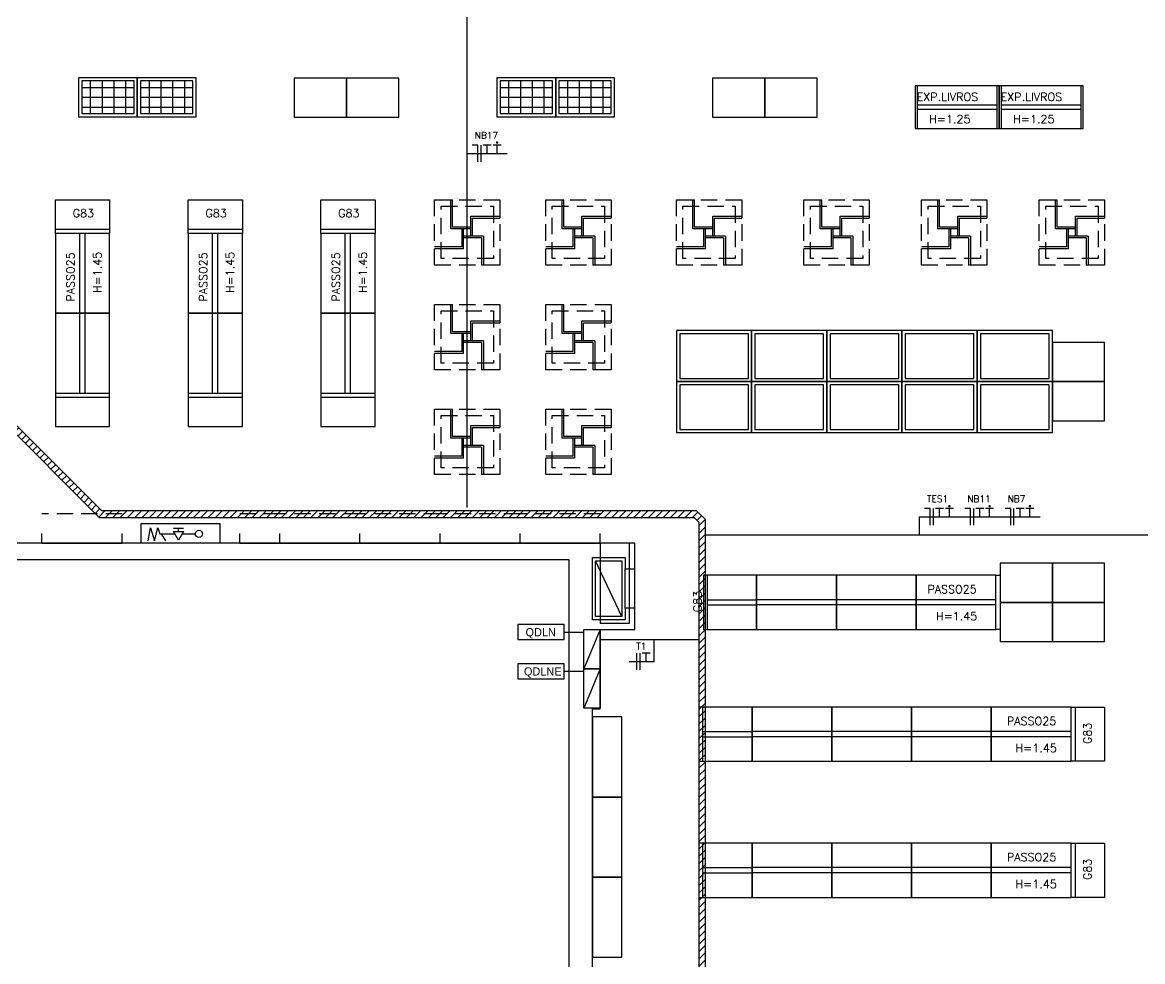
# Model space of a CAD drawing. Header units: metres. Extents: x -367 to 368, y -238 to 223.
# Drawn here: x 235.65 to 252.79, y 193.85 to 208.21 of the extents above; entities that cross this region are included whole.
import ezdxf
from ezdxf.enums import TextEntityAlignment as Align

# ---------------------------------------------------------------- set-up
doc = ezdxf.new("R2010")
doc.units = ezdxf.units.M
doc.linetypes.add('DIVIDE', pattern=[31.75, 12.7, -6.35, 0, -6.35, 0, -6.35])
doc.linetypes.add('LA_BAU_BASES GERAIS_R00$0$LA_BAU_MERC_R01$0$HIDDEN', pattern=[0.375, 0.25, -0.125])
for name, color, linetype in [('ELE-ELÉTRICA', 160, 'Continuous'), ('ELE-INDICAÇÕES', 10, 'Continuous'), ('ELE-INSTALAÇÕES', 160, 'Continuous'), ('ELETRICA', 160, 'Continuous'), ('LA_BAU_BASES GERAIS_R00$0$base', 253, 'Continuous'), ('LA_BAU_BASES GERAIS_R00$0$QUADROS', 7, 'Continuous')]:
    doc.layers.add(name, color=color, linetype=linetype)
doc.styles.add('LA_BAU_BASES GERAIS_R00$0$LA_BAU_MERC_R01$0$R40-125-RS', font='romans.shx', dxfattribs={"height": 0.1248})
doc.styles.add('LA_BAU_BASES GERAIS_R00$0$LA_BAU_MERC_R01$0$RS80', font='ROMANS', dxfattribs={"height": 0.18})
doc.styles.add('LA_BAU_BASES GERAIS_R00$0$R60-125-RS', font='romans.shx', dxfattribs={"height": 0.19})
doc.styles.add('LA_BAU_BASES GERAIS_R00$0$R80-100-RS', font='romans.shx', dxfattribs={"height": 0.203})
doc.styles.add('LA_BAU_BASES GERAIS_R00$0$Standard', font='txt')
doc.styles.get("Standard").update_dxf_attribs({"font": 'romans.shx'})

# ---------------------------------------------------------------- blocks, each defined once
blk = doc.blocks.new('LA_BAU_BASES GERAIS_R00$0$LA_BAU_ALVENARIA TÉRREO_R01')
at = {"layer": 'LA_BAU_BASES GERAIS_R00$0$base', "linetype": 'Continuous'}
for p, q in [((237.575, 200.285), (237.612, 200.487)), ((237.612, 200.487), (237.671, 200.285)), ((237.671, 200.285), (237.721, 200.487)), ((237.721, 200.487), (237.751, 200.392)), ((237.751, 200.392), (237.984, 200.392)), ((237.776, 200.391), (237.838, 200.285)), ((237.964, 200.482), (238.115, 200.482)), ((238.039, 200.427), (238.039, 200.482)), ((238.094, 200.392), (238.297, 200.392)), ((244.822, 199.13), (244.42, 199.98)), ((244.872, 199.259), (244.872, 199.86)), ((245.022, 199.259), (245.022, 199.86))]:
    blk.add_line(p, q, dxfattribs=at)
for points in [[(244.37, 177.984), (244.37, 197.72), (244.49, 197.72), (244.49, 198.93), (245.022, 198.93), (245.022, 199.259), (244.872, 199.259), (244.872, 199.08), (244.37, 199.08), (244.37, 200.03), (244.872, 200.03), (244.872, 199.86), (245.022, 199.86), (245.022, 200.25), (235.3, 200.25), (235.3, 200.601), (235.15, 200.601), (235.15, 200.25), (200.064, 200.25)], [(200.03, 200.25), (200, 200.25), (200, 200), (244.01, 200), (244.01, 177.95), (244.37, 177.95), (244.37, 177.95)]]:
    blk.add_lwpolyline(points, dxfattribs=at)
for points in [[(237.47, 200.25), (237.47, 200.55), (238.67, 200.55), (238.67, 200.25)], [(237.964, 200.427), (238.115, 200.427), (238.039, 200.296)], [(244.42, 199.13), (244.42, 199.98), (244.822, 199.98), (244.822, 199.13)]]:
    blk.add_lwpolyline(points, close=True, dxfattribs=at)
blk.add_circle((238.352, 200.392), 0.0549, dxfattribs=at)
blk = doc.blocks.new('LA_BAU_BASES GERAIS_R00$0$LA_BAU_MERC_R01')
at = {"layer": 'LA_BAU_BASES GERAIS_R00$0$base'}
for p, q in [((236.509, 207.367), (236.509, 206.767)), ((237.409, 207.367), (236.509, 207.367)), ((237.409, 206.767), (237.409, 207.367)), ((237.409, 207.367), (237.409, 206.767)), ((238.309, 207.367), (237.409, 207.367)), ((238.309, 206.767), (238.309, 207.367)), ((239.809, 207.361), (239.809, 206.761)), ((240.609, 207.361), (239.809, 207.361)), ((240.609, 207.361), (240.609, 206.761)), ((241.409, 207.361), (240.609, 207.361)), ((240.609, 206.761), (240.609, 207.361)), ((241.409, 206.761), (241.409, 207.361)), ((242.909, 207.367), (242.909, 206.767)), ((243.809, 207.367), (242.909, 207.367)), ((243.809, 206.767), (243.809, 207.367)), ((243.809, 207.367), (243.809, 206.767)), ((244.709, 207.367), (243.809, 207.367)), ((244.709, 206.767), (244.709, 207.367)), ((246.209, 207.361), (246.209, 206.761)), ((247.009, 207.361), (246.209, 207.361)), ((247.009, 207.361), (247.009, 206.761)), ((247.809, 207.361), (247.009, 207.361)), ((247.009, 206.761), (247.009, 207.361)), ((247.809, 206.761), (247.809, 207.361)), ((236.559, 207.317), (236.559, 206.817)), ((237.359, 207.317), (236.559, 207.317)), ((236.559, 207.217), (237.359, 207.217)), ((236.689, 207.317), (236.689, 206.817)), ((236.869, 207.317), (236.869, 206.817)), ((237.049, 207.317), (237.049, 206.817)), ((237.229, 207.317), (237.229, 206.817)), ((237.359, 206.817), (237.359, 207.317)), ((237.459, 207.317), (237.459, 206.817)), ((238.259, 207.317), (237.459, 207.317)), ((237.459, 207.217), (238.259, 207.217)), ((237.589, 207.317), (237.589, 206.817)), ((237.769, 207.317), (237.769, 206.817)), ((237.949, 207.317), (237.949, 206.817)), ((238.129, 207.317), (238.129, 206.817)), ((238.259, 206.817), (238.259, 207.317)), ((242.959, 207.317), (242.959, 206.817)), ((243.759, 207.317), (242.959, 207.317)), ((242.959, 207.217), (243.759, 207.217)), ((243.089, 207.317), (243.089, 206.817)), ((243.269, 207.317), (243.269, 206.817)), ((243.449, 207.317), (243.449, 206.817)), ((243.629, 207.317), (243.629, 206.817)), ((243.759, 206.817), (243.759, 207.317)), ((243.859, 207.317), (243.859, 206.817)), ((244.659, 207.317), (243.859, 207.317)), ((243.859, 207.217), (244.659, 207.217)), ((243.989, 207.317), (243.989, 206.817)), ((244.169, 207.317), (244.169, 206.817)), ((244.349, 207.317), (244.349, 206.817)), ((244.529, 207.317), (244.529, 206.817)), ((244.659, 206.817), (244.659, 207.317)), ((249.339, 207.24), (249.339, 206.59)), ((250.564, 207.24), (249.339, 207.24)), ((250.564, 206.59), (250.564, 207.24)), ((250.624, 207.24), (250.624, 206.59)), ((251.849, 207.24), (250.624, 207.24)), ((251.849, 206.59), (251.849, 207.24)), ((236.559, 207.067), (237.359, 207.067)), ((237.459, 207.067), (238.259, 207.067)), ((242.959, 207.067), (243.759, 207.067)), ((243.859, 207.067), (244.659, 207.067)), ((236.559, 206.917), (237.359, 206.917)), ((237.459, 206.917), (238.259, 206.917)), ((242.959, 206.917), (243.759, 206.917)), ((243.859, 206.917), (244.659, 206.917)), ((250.564, 206.945), (249.339, 206.945)), ((249.339, 206.885), (250.564, 206.885)), ((251.849, 206.945), (250.624, 206.945)), ((250.624, 206.885), (251.849, 206.885)), ((236.509, 206.767), (237.409, 206.767)), ((236.559, 206.817), (237.359, 206.817)), ((237.409, 206.767), (238.309, 206.767)), ((237.459, 206.817), (238.259, 206.817)), ((239.809, 206.761), (240.609, 206.761)), ((240.609, 206.761), (241.409, 206.761)), ((242.909, 206.767), (243.809, 206.767)), ((242.959, 206.817), (243.759, 206.817)), ((243.809, 206.767), (244.709, 206.767)), ((243.859, 206.817), (244.659, 206.817)), ((246.209, 206.761), (247.009, 206.761)), ((247.009, 206.761), (247.809, 206.761)), ((249.339, 206.59), (250.564, 206.59)), ((250.624, 206.59), (251.849, 206.59)), ((242.206, 205.5), (242.231, 205.5)), ((243.906, 205.5), (243.931, 205.5)), ((245.906, 205.5), (245.931, 205.5)), ((247.856, 205.5), (247.881, 205.5)), ((249.656, 205.5), (249.681, 205.5)), ((251.456, 205.5), (251.481, 205.5)), ((242.956, 205.25), (242.956, 205.22)), ((244.656, 205.25), (244.656, 205.22)), ((246.656, 205.25), (246.656, 205.22)), ((248.606, 205.25), (248.606, 205.22)), ((250.406, 205.25), (250.406, 205.22)), ((252.206, 205.25), (252.206, 205.22)), ((236.986, 204.986), (236.156, 204.986)), ((236.156, 204.986), (236.156, 203.766)), ((236.531, 203.766), (236.531, 204.986)), ((236.611, 203.766), (236.611, 204.986)), ((236.986, 203.766), (236.986, 204.986)), ((239.016, 204.986), (238.186, 204.986)), ((238.186, 204.986), (238.186, 203.766)), ((238.561, 203.766), (238.561, 204.986)), ((238.641, 203.766), (238.641, 204.986)), ((239.016, 203.766), (239.016, 204.986)), ((241.046, 204.986), (240.216, 204.986)), ((240.216, 204.986), (240.216, 203.766)), ((240.591, 203.766), (240.591, 204.986)), ((240.671, 203.766), (240.671, 204.986)), ((241.046, 203.766), (241.046, 204.986)), ((242.706, 204.5), (242.676, 204.5)), ((244.406, 204.5), (244.376, 204.5)), ((246.406, 204.5), (246.376, 204.5)), ((248.356, 204.5), (248.326, 204.5)), ((250.156, 204.5), (250.126, 204.5)), ((251.956, 204.5), (251.926, 204.5)), ((236.156, 203.766), (236.986, 203.766)), ((236.986, 203.766), (236.156, 203.766)), ((236.156, 203.766), (236.156, 202.546)), ((236.531, 202.546), (236.531, 203.766)), ((236.611, 202.546), (236.611, 203.766)), ((236.986, 202.546), (236.986, 203.766)), ((238.186, 203.766), (239.016, 203.766)), ((239.016, 203.766), (238.186, 203.766)), ((238.186, 203.766), (238.186, 202.546)), ((238.561, 202.546), (238.561, 203.766)), ((238.641, 202.546), (238.641, 203.766)), ((239.016, 202.546), (239.016, 203.766)), ((240.216, 203.766), (241.046, 203.766)), ((241.046, 203.766), (240.216, 203.766)), ((240.216, 203.766), (240.216, 202.546)), ((240.591, 202.546), (240.591, 203.766)), ((240.671, 202.546), (240.671, 203.766)), ((241.046, 202.546), (241.046, 203.766)), ((242.206, 203.9), (242.231, 203.9)), ((243.906, 203.9), (243.931, 203.9)), ((242.956, 203.65), (242.956, 203.62)), ((244.656, 203.65), (244.656, 203.62)), ((251.406, 203.32), (251.406, 202.72)), ((252.206, 203.32), (251.406, 203.32)), ((252.206, 202.72), (252.206, 203.32)), ((242.706, 202.9), (242.676, 202.9)), ((244.406, 202.9), (244.376, 202.9)), ((251.406, 202.72), (251.406, 202.12)), ((252.206, 202.72), (251.406, 202.72)), ((251.406, 202.72), (252.206, 202.72)), ((252.206, 202.12), (252.206, 202.72)), ((236.156, 202.546), (236.986, 202.546)), ((238.186, 202.546), (239.016, 202.546)), ((240.216, 202.546), (241.046, 202.546)), ((242.206, 202.3), (242.231, 202.3)), ((243.906, 202.3), (243.931, 202.3)), ((242.956, 202.05), (242.956, 202.02)), ((244.656, 202.05), (244.656, 202.02)), ((251.406, 202.12), (252.206, 202.12)), ((242.706, 201.3), (242.676, 201.3)), ((244.406, 201.3), (244.376, 201.3)), ((235.951, 200.25), (235.951, 200.4)), ((237.176, 200.25), (237.176, 200.4)), ((238.978, 200.25), (238.978, 200.4)), ((239.59, 200.25), (239.59, 200.4)), ((239.59, 200.25), (239.59, 200.4)), ((240.815, 200.25), (240.815, 200.4)), ((240.815, 200.25), (240.815, 200.4)), ((242.04, 200.25), (242.04, 200.4)), ((242.04, 200.25), (242.04, 200.4)), ((243.265, 200.25), (243.265, 200.4)), ((243.265, 200.25), (243.265, 200.4)), ((244.49, 200.25), (244.49, 200.4)), ((235.951, 200.25), (237.176, 200.25)), ((238.978, 200.25), (239.59, 200.25)), ((239.59, 200.25), (240.815, 200.25)), ((240.815, 200.25), (242.04, 200.25)), ((242.04, 200.25), (243.265, 200.25)), ((243.265, 200.25), (244.49, 200.25)), ((244.49, 200.25), (244.49, 199.025)), ((244.94, 200.25), (244.49, 200.25)), ((244.94, 199.025), (244.94, 200.25)), ((250.606, 199.945), (250.606, 199.345)), ((251.406, 199.945), (250.606, 199.945)), ((251.406, 199.345), (251.406, 199.945)), ((251.406, 199.945), (251.406, 199.345)), ((252.206, 199.945), (251.406, 199.945)), ((252.206, 199.345), (252.206, 199.945)), ((246.882, 199.76), (246.132, 199.76)), ((246.132, 198.93), (246.132, 199.76)), ((246.882, 198.93), (246.882, 199.76)), ((246.882, 199.76), (246.882, 198.93)), ((248.102, 199.76), (246.882, 199.76)), ((248.102, 198.93), (248.102, 199.76)), ((248.102, 199.76), (248.102, 198.93)), ((249.322, 199.76), (248.102, 199.76)), ((249.322, 199.76), (249.322, 198.93)), ((250.542, 199.76), (249.322, 199.76)), ((249.322, 198.93), (249.322, 199.76)), ((250.542, 198.93), (250.542, 199.76)), ((246.132, 199.385), (246.882, 199.385)), ((246.132, 199.305), (246.882, 199.305)), ((248.102, 199.385), (246.882, 199.385)), ((248.102, 199.305), (246.882, 199.305)), ((249.322, 199.385), (248.102, 199.385)), ((249.322, 199.305), (248.102, 199.305)), ((250.542, 199.385), (249.322, 199.385)), ((250.542, 199.305), (249.322, 199.305)), ((250.606, 199.345), (250.606, 198.745)), ((251.406, 199.345), (250.606, 199.345)), ((250.606, 199.345), (251.406, 199.345)), ((251.406, 198.745), (251.406, 199.345)), ((251.406, 199.345), (251.406, 198.745)), ((252.206, 199.345), (251.406, 199.345)), ((251.406, 199.345), (252.206, 199.345)), ((252.206, 198.745), (252.206, 199.345)), ((244.49, 199.025), (244.94, 199.025)), ((246.132, 198.93), (246.882, 198.93)), ((246.882, 198.93), (248.102, 198.93)), ((248.102, 198.93), (249.322, 198.93)), ((249.322, 198.93), (250.542, 198.93)), ((250.606, 198.745), (251.406, 198.745)), ((251.406, 198.745), (252.206, 198.745)), ((246.812, 197.745), (246.062, 197.745)), ((246.062, 196.915), (246.062, 197.745)), ((246.812, 196.915), (246.812, 197.745)), ((246.812, 197.745), (246.812, 196.915)), ((248.032, 197.745), (246.812, 197.745)), ((248.032, 196.915), (248.032, 197.745)), ((248.032, 197.745), (248.032, 196.915)), ((249.252, 197.745), (248.032, 197.745)), ((249.252, 197.745), (249.252, 196.915)), ((250.472, 197.745), (249.252, 197.745)), ((249.252, 196.915), (249.252, 197.745)), ((250.472, 196.915), (250.472, 197.745)), ((250.472, 197.745), (250.472, 196.915)), ((251.692, 197.745), (250.472, 197.745)), ((251.692, 196.915), (251.692, 197.745)), ((244.37, 197.594), (244.37, 196.369)), ((244.82, 197.594), (244.37, 197.594)), ((244.82, 196.369), (244.82, 197.594)), ((246.062, 197.37), (246.812, 197.37)), ((246.062, 197.29), (246.812, 197.29)), ((248.032, 197.37), (246.812, 197.37)), ((248.032, 197.29), (246.812, 197.29)), ((249.252, 197.37), (248.032, 197.37)), ((249.252, 197.29), (248.032, 197.29)), ((250.472, 197.37), (249.252, 197.37)), ((250.472, 197.29), (249.252, 197.29)), ((251.692, 197.37), (250.472, 197.37)), ((251.692, 197.29), (250.472, 197.29)), ((246.062, 196.915), (246.812, 196.915)), ((246.812, 196.915), (248.032, 196.915)), ((248.032, 196.915), (249.252, 196.915)), ((249.252, 196.915), (250.472, 196.915)), ((250.472, 196.915), (251.692, 196.915)), ((244.37, 196.369), (244.82, 196.369)), ((244.37, 196.369), (244.37, 195.144)), ((244.82, 196.369), (244.37, 196.369)), ((244.82, 195.144), (244.82, 196.369)), ((246.812, 195.665), (246.062, 195.665)), ((246.062, 194.835), (246.062, 195.665)), ((246.812, 194.835), (246.812, 195.665)), ((246.812, 195.665), (246.812, 194.835)), ((248.032, 195.665), (246.812, 195.665)), ((248.032, 194.835), (248.032, 195.665)), ((248.032, 195.665), (248.032, 194.835)), ((249.252, 195.665), (248.032, 195.665)), ((249.252, 195.665), (249.252, 194.835)), ((250.472, 195.665), (249.252, 195.665)), ((249.252, 194.835), (249.252, 195.665)), ((250.472, 194.835), (250.472, 195.665)), ((250.472, 195.665), (250.472, 194.835)), ((251.692, 195.665), (250.472, 195.665)), ((251.692, 194.835), (251.692, 195.665)), ((246.062, 195.29), (246.812, 195.29)), ((246.062, 195.21), (246.812, 195.21)), ((248.032, 195.29), (246.812, 195.29)), ((248.032, 195.21), (246.812, 195.21)), ((249.252, 195.29), (248.032, 195.29)), ((249.252, 195.21), (248.032, 195.21)), ((250.472, 195.29), (249.252, 195.29)), ((250.472, 195.21), (249.252, 195.21)), ((251.692, 195.29), (250.472, 195.29)), ((251.692, 195.21), (250.472, 195.21)), ((244.37, 195.144), (244.82, 195.144)), ((244.37, 195.144), (244.37, 193.919)), ((244.82, 195.144), (244.37, 195.144)), ((244.82, 193.919), (244.82, 195.144)), ((246.062, 194.835), (246.812, 194.835)), ((246.812, 194.835), (248.032, 194.835)), ((248.032, 194.835), (249.252, 194.835)), ((249.252, 194.835), (250.472, 194.835)), ((250.472, 194.835), (251.692, 194.835)), ((244.37, 193.919), (244.82, 193.919))]:
    blk.add_line(p, q, dxfattribs=at)
at = {"layer": 'LA_BAU_BASES GERAIS_R00$0$base', "linetype": 'Continuous'}
for p, q in [((249.309, 207.24), (249.309, 206.59)), ((249.339, 207.24), (249.309, 207.24)), ((250.594, 207.24), (250.564, 207.24)), ((250.594, 207.24), (250.594, 206.59)), ((250.624, 207.24), (250.594, 207.24)), ((250.594, 206.59), (250.594, 207.24)), ((251.879, 207.24), (251.849, 207.24)), ((251.879, 206.59), (251.879, 207.24)), ((249.309, 206.59), (249.339, 206.59)), ((250.564, 206.59), (250.594, 206.59)), ((250.594, 206.59), (250.624, 206.59)), ((251.849, 206.59), (251.879, 206.59)), ((236.156, 205.5), (236.986, 205.5)), ((236.156, 204.986), (236.156, 205.5)), ((236.986, 205.5), (236.986, 204.986)), ((238.186, 205.5), (239.016, 205.5)), ((238.186, 204.986), (238.186, 205.5)), ((239.016, 205.5), (239.016, 204.986)), ((240.216, 205.5), (241.046, 205.5)), ((240.216, 204.986), (240.216, 205.5)), ((241.046, 205.5), (241.046, 204.986)), ((242.206, 205.055), (242.206, 205.5)), ((242.231, 205.08), (242.231, 205.5)), ((243.906, 205.055), (243.906, 205.5)), ((243.931, 205.08), (243.931, 205.5)), ((245.906, 205.055), (245.906, 205.5)), ((245.931, 205.08), (245.931, 205.5)), ((247.856, 205.055), (247.856, 205.5)), ((247.881, 205.08), (247.881, 205.5)), ((249.656, 205.055), (249.656, 205.5)), ((249.681, 205.08), (249.681, 205.5)), ((251.456, 205.055), (251.456, 205.5)), ((251.481, 205.08), (251.481, 205.5)), ((242.511, 204.945), (242.511, 205.25)), ((242.511, 205.25), (242.956, 205.25)), ((242.536, 204.945), (242.536, 205.22)), ((242.536, 205.22), (242.956, 205.22)), ((244.211, 204.945), (244.211, 205.25)), ((244.211, 205.25), (244.656, 205.25)), ((244.236, 204.945), (244.236, 205.22)), ((244.236, 205.22), (244.656, 205.22)), ((246.211, 204.945), (246.211, 205.25)), ((246.211, 205.25), (246.656, 205.25)), ((246.236, 204.945), (246.236, 205.22)), ((246.236, 205.22), (246.656, 205.22)), ((248.161, 204.945), (248.161, 205.25)), ((248.161, 205.25), (248.606, 205.25)), ((248.186, 204.945), (248.186, 205.22)), ((248.186, 205.22), (248.606, 205.22)), ((249.961, 204.945), (249.961, 205.25)), ((249.961, 205.25), (250.406, 205.25)), ((249.986, 204.945), (249.986, 205.22)), ((249.986, 205.22), (250.406, 205.22)), ((251.761, 204.945), (251.761, 205.25)), ((251.761, 205.25), (252.206, 205.25)), ((251.786, 204.945), (251.786, 205.22)), ((251.786, 205.22), (252.206, 205.22)), ((236.156, 205.05), (236.986, 205.05)), ((238.186, 205.05), (239.016, 205.05)), ((240.216, 205.05), (241.046, 205.05)), ((242.511, 205.055), (242.206, 205.055)), ((242.511, 205.08), (242.231, 205.08)), ((242.376, 204.78), (242.376, 205.055)), ((242.401, 204.75), (242.401, 205.055)), ((242.706, 204.945), (242.401, 204.945)), ((242.706, 204.945), (242.706, 204.5)), ((244.211, 205.055), (243.906, 205.055)), ((244.211, 205.08), (243.931, 205.08)), ((244.076, 204.78), (244.076, 205.055)), ((244.101, 204.75), (244.101, 205.055)), ((244.406, 204.945), (244.101, 204.945)), ((244.406, 204.945), (244.406, 204.5)), ((246.211, 205.055), (245.906, 205.055)), ((246.211, 205.08), (245.931, 205.08)), ((246.076, 204.78), (246.076, 205.055)), ((246.101, 204.75), (246.101, 205.055)), ((246.406, 204.945), (246.101, 204.945)), ((246.406, 204.945), (246.406, 204.5)), ((248.161, 205.055), (247.856, 205.055)), ((248.161, 205.08), (247.881, 205.08)), ((248.026, 204.78), (248.026, 205.055)), ((248.051, 204.75), (248.051, 205.055)), ((248.356, 204.945), (248.051, 204.945)), ((248.356, 204.945), (248.356, 204.5)), ((249.961, 205.055), (249.656, 205.055)), ((249.961, 205.08), (249.681, 205.08)), ((249.826, 204.78), (249.826, 205.055)), ((249.851, 204.75), (249.851, 205.055)), ((250.156, 204.945), (249.851, 204.945)), ((250.156, 204.945), (250.156, 204.5)), ((251.761, 205.055), (251.456, 205.055)), ((251.761, 205.08), (251.481, 205.08)), ((251.626, 204.78), (251.626, 205.055)), ((251.651, 204.75), (251.651, 205.055)), ((251.956, 204.945), (251.651, 204.945)), ((251.956, 204.945), (251.956, 204.5)), ((242.376, 204.78), (241.956, 204.78)), ((242.676, 204.92), (242.401, 204.92)), ((242.676, 204.92), (242.676, 204.5)), ((244.076, 204.78), (243.656, 204.78)), ((244.376, 204.92), (244.101, 204.92)), ((244.376, 204.92), (244.376, 204.5)), ((246.076, 204.78), (245.656, 204.78)), ((246.376, 204.92), (246.101, 204.92)), ((246.376, 204.92), (246.376, 204.5)), ((248.026, 204.78), (247.606, 204.78)), ((248.326, 204.92), (248.051, 204.92)), ((248.326, 204.92), (248.326, 204.5)), ((249.826, 204.78), (249.406, 204.78)), ((250.126, 204.92), (249.851, 204.92)), ((250.126, 204.92), (250.126, 204.5)), ((251.626, 204.78), (251.206, 204.78)), ((251.926, 204.92), (251.651, 204.92)), ((251.926, 204.92), (251.926, 204.5)), ((242.401, 204.75), (241.956, 204.75)), ((244.101, 204.75), (243.656, 204.75)), ((246.101, 204.75), (245.656, 204.75)), ((248.051, 204.75), (247.606, 204.75)), ((249.851, 204.75), (249.406, 204.75)), ((251.651, 204.75), (251.206, 204.75)), ((242.206, 203.455), (242.206, 203.9)), ((242.231, 203.48), (242.231, 203.9)), ((243.906, 203.455), (243.906, 203.9)), ((243.931, 203.48), (243.931, 203.9)), ((242.511, 203.345), (242.511, 203.65)), ((242.511, 203.65), (242.956, 203.65)), ((242.536, 203.345), (242.536, 203.62)), ((242.536, 203.62), (242.956, 203.62)), ((244.211, 203.345), (244.211, 203.65)), ((244.211, 203.65), (244.656, 203.65)), ((244.236, 203.345), (244.236, 203.62)), ((244.236, 203.62), (244.656, 203.62)), ((242.511, 203.455), (242.206, 203.455)), ((242.511, 203.48), (242.231, 203.48)), ((242.376, 203.18), (242.376, 203.455)), ((242.401, 203.15), (242.401, 203.455)), ((244.211, 203.455), (243.906, 203.455)), ((244.211, 203.48), (243.931, 203.48)), ((244.076, 203.18), (244.076, 203.455)), ((244.101, 203.15), (244.101, 203.455)), ((242.706, 203.345), (242.401, 203.345)), ((242.676, 203.32), (242.401, 203.32)), ((242.676, 203.32), (242.676, 202.9)), ((242.706, 203.345), (242.706, 202.9)), ((244.406, 203.345), (244.101, 203.345)), ((244.376, 203.32), (244.101, 203.32)), ((244.376, 203.32), (244.376, 202.9)), ((244.406, 203.345), (244.406, 202.9)), ((242.376, 203.18), (241.956, 203.18)), ((242.401, 203.15), (241.956, 203.15)), ((244.076, 203.18), (243.656, 203.18)), ((244.101, 203.15), (243.656, 203.15)), ((236.156, 202.546), (236.156, 202.032)), ((236.986, 202.032), (236.986, 202.546)), ((238.186, 202.546), (238.186, 202.032)), ((239.016, 202.032), (239.016, 202.546)), ((240.216, 202.546), (240.216, 202.032)), ((241.046, 202.032), (241.046, 202.546)), ((236.156, 202.482), (236.986, 202.482)), ((238.186, 202.482), (239.016, 202.482)), ((240.216, 202.482), (241.046, 202.482)), ((242.206, 201.855), (242.206, 202.3)), ((242.231, 201.88), (242.231, 202.3)), ((243.906, 201.855), (243.906, 202.3)), ((243.931, 201.88), (243.931, 202.3)), ((236.156, 202.032), (236.986, 202.032)), ((238.186, 202.032), (239.016, 202.032)), ((240.216, 202.032), (241.046, 202.032)), ((242.511, 201.745), (242.511, 202.05)), ((242.511, 202.05), (242.956, 202.05)), ((244.211, 201.745), (244.211, 202.05)), ((244.211, 202.05), (244.656, 202.05)), ((242.511, 201.855), (242.206, 201.855)), ((242.511, 201.88), (242.231, 201.88)), ((242.376, 201.58), (242.376, 201.855)), ((242.401, 201.55), (242.401, 201.855)), ((242.536, 201.745), (242.536, 202.02)), ((242.536, 202.02), (242.956, 202.02)), ((244.211, 201.855), (243.906, 201.855)), ((244.211, 201.88), (243.931, 201.88)), ((244.076, 201.58), (244.076, 201.855)), ((244.101, 201.55), (244.101, 201.855)), ((244.236, 201.745), (244.236, 202.02)), ((244.236, 202.02), (244.656, 202.02)), ((242.706, 201.745), (242.401, 201.745)), ((242.676, 201.72), (242.401, 201.72)), ((242.676, 201.72), (242.676, 201.3)), ((242.706, 201.745), (242.706, 201.3)), ((244.406, 201.745), (244.101, 201.745)), ((244.376, 201.72), (244.101, 201.72)), ((244.376, 201.72), (244.376, 201.3)), ((244.406, 201.745), (244.406, 201.3)), ((242.376, 201.58), (241.956, 201.58)), ((242.401, 201.55), (241.956, 201.55)), ((244.076, 201.58), (243.656, 201.58)), ((244.101, 201.55), (243.656, 201.55)), ((246.068, 199.76), (246.068, 198.93)), ((246.132, 199.76), (246.068, 199.76)), ((250.542, 199.76), (250.606, 199.76)), ((250.606, 199.76), (250.606, 198.93)), ((246.068, 198.93), (246.132, 198.93)), ((250.606, 198.93), (250.542, 198.93)), ((245.998, 197.745), (245.998, 196.915)), ((246.062, 197.745), (245.998, 197.745)), ((251.692, 197.745), (252.206, 197.745)), ((251.756, 197.745), (251.756, 196.915)), ((252.206, 197.745), (252.206, 196.915)), ((245.998, 196.915), (246.062, 196.915)), ((252.206, 196.915), (251.692, 196.915)), ((245.998, 195.665), (245.998, 194.835)), ((246.062, 195.665), (245.998, 195.665)), ((251.692, 195.665), (252.206, 195.665)), ((251.756, 195.665), (251.756, 194.835)), ((252.206, 195.665), (252.206, 194.835)), ((245.998, 194.835), (246.062, 194.835)), ((252.206, 194.835), (251.692, 194.835))]:
    blk.add_line(p, q, dxfattribs=at)
at = {"layer": 'LA_BAU_BASES GERAIS_R00$0$base', "linetype": 'LA_BAU_BASES GERAIS_R00$0$LA_BAU_MERC_R01$0$HIDDEN'}
for p, q in [((241.956, 205.5), (242.956, 205.5)), ((241.956, 204.5), (241.956, 205.5)), ((242.956, 205.5), (242.956, 204.5)), ((243.656, 205.5), (244.656, 205.5)), ((243.656, 204.5), (243.656, 205.5)), ((244.656, 205.5), (244.656, 204.5)), ((245.656, 205.5), (246.656, 205.5)), ((245.656, 204.5), (245.656, 205.5)), ((246.656, 205.5), (246.656, 204.5)), ((247.606, 205.5), (248.606, 205.5)), ((247.606, 204.5), (247.606, 205.5)), ((248.606, 205.5), (248.606, 204.5)), ((249.406, 205.5), (250.406, 205.5)), ((249.406, 204.5), (249.406, 205.5)), ((250.406, 205.5), (250.406, 204.5)), ((251.206, 205.5), (252.206, 205.5)), ((251.206, 204.5), (251.206, 205.5)), ((252.206, 205.5), (252.206, 204.5)), ((242.056, 205.4), (242.856, 205.4)), ((242.056, 204.6), (242.056, 205.4)), ((242.856, 205.4), (242.856, 204.6)), ((243.756, 205.4), (244.556, 205.4)), ((243.756, 204.6), (243.756, 205.4)), ((244.556, 205.4), (244.556, 204.6)), ((245.756, 205.4), (246.556, 205.4)), ((245.756, 204.6), (245.756, 205.4)), ((246.556, 205.4), (246.556, 204.6)), ((247.706, 205.4), (248.506, 205.4)), ((247.706, 204.6), (247.706, 205.4)), ((248.506, 205.4), (248.506, 204.6)), ((249.506, 205.4), (250.306, 205.4)), ((249.506, 204.6), (249.506, 205.4)), ((250.306, 205.4), (250.306, 204.6)), ((251.306, 205.4), (252.106, 205.4)), ((251.306, 204.6), (251.306, 205.4)), ((252.106, 205.4), (252.106, 204.6)), ((242.856, 204.6), (242.056, 204.6)), ((244.556, 204.6), (243.756, 204.6)), ((246.556, 204.6), (245.756, 204.6)), ((248.506, 204.6), (247.706, 204.6)), ((250.306, 204.6), (249.506, 204.6)), ((252.106, 204.6), (251.306, 204.6)), ((242.956, 204.5), (241.956, 204.5)), ((244.656, 204.5), (243.656, 204.5)), ((246.656, 204.5), (245.656, 204.5)), ((248.606, 204.5), (247.606, 204.5)), ((250.406, 204.5), (249.406, 204.5)), ((252.206, 204.5), (251.206, 204.5)), ((241.956, 203.9), (242.956, 203.9)), ((241.956, 202.9), (241.956, 203.9)), ((242.056, 203.8), (242.856, 203.8)), ((242.056, 203), (242.056, 203.8)), ((242.856, 203.8), (242.856, 203)), ((242.956, 203.9), (242.956, 202.9)), ((243.656, 203.9), (244.656, 203.9)), ((243.656, 202.9), (243.656, 203.9)), ((243.756, 203.8), (244.556, 203.8)), ((243.756, 203), (243.756, 203.8)), ((244.556, 203.8), (244.556, 203)), ((244.656, 203.9), (244.656, 202.9)), ((242.956, 202.9), (241.956, 202.9)), ((242.856, 203), (242.056, 203)), ((244.656, 202.9), (243.656, 202.9)), ((244.556, 203), (243.756, 203)), ((241.956, 202.3), (242.956, 202.3)), ((241.956, 201.3), (241.956, 202.3)), ((242.056, 202.2), (242.856, 202.2)), ((242.056, 201.4), (242.056, 202.2)), ((242.856, 202.2), (242.856, 201.4)), ((242.956, 202.3), (242.956, 201.3)), ((243.656, 202.3), (244.656, 202.3)), ((243.656, 201.3), (243.656, 202.3)), ((243.756, 202.2), (244.556, 202.2)), ((243.756, 201.4), (243.756, 202.2)), ((244.556, 202.2), (244.556, 201.4)), ((244.656, 202.3), (244.656, 201.3)), ((242.856, 201.4), (242.056, 201.4)), ((244.556, 201.4), (243.756, 201.4)), ((242.956, 201.3), (241.956, 201.3)), ((244.656, 201.3), (243.656, 201.3)), ((237.176, 200.7), (235.951, 200.7)), ((239.59, 200.7), (238.978, 200.7)), ((240.815, 200.7), (239.59, 200.7)), ((242.04, 200.7), (240.815, 200.7)), ((243.265, 200.7), (242.04, 200.7)), ((244.49, 200.7), (243.265, 200.7))]:
    blk.add_line(p, q, dxfattribs=at)
at = {"layer": 'LA_BAU_BASES GERAIS_R00$0$base'}
for points in [[(246.806, 202.72), (246.806, 203.5), (245.656, 203.5), (245.656, 202.72)], [(246.756, 202.77), (246.756, 203.45), (245.706, 203.45), (245.706, 202.77)], [(247.956, 202.72), (247.956, 203.5), (246.806, 203.5), (246.806, 202.72)], [(247.906, 202.77), (247.906, 203.45), (246.856, 203.45), (246.856, 202.77)], [(249.106, 202.72), (249.106, 203.5), (247.956, 203.5), (247.956, 202.72)], [(249.056, 202.77), (249.056, 203.45), (248.006, 203.45), (248.006, 202.77)], [(250.256, 202.72), (250.256, 203.5), (249.106, 203.5), (249.106, 202.72)], [(250.206, 202.77), (250.206, 203.45), (249.156, 203.45), (249.156, 202.77)], [(251.406, 202.72), (251.406, 203.5), (250.256, 203.5), (250.256, 202.72)], [(251.356, 202.77), (251.356, 203.45), (250.306, 203.45), (250.306, 202.77)], [(246.806, 201.94), (246.806, 202.72), (245.656, 202.72), (245.656, 201.94)], [(247.956, 201.94), (247.956, 202.72), (246.806, 202.72), (246.806, 201.94)], [(249.106, 201.94), (249.106, 202.72), (247.956, 202.72), (247.956, 201.94)], [(250.256, 201.94), (250.256, 202.72), (249.106, 202.72), (249.106, 201.94)], [(251.406, 201.94), (251.406, 202.72), (250.256, 202.72), (250.256, 201.94)], [(246.756, 201.99), (246.756, 202.67), (245.706, 202.67), (245.706, 201.99)], [(247.906, 201.99), (247.906, 202.67), (246.856, 202.67), (246.856, 201.99)], [(249.056, 201.99), (249.056, 202.67), (248.006, 202.67), (248.006, 201.99)], [(250.206, 201.99), (250.206, 202.67), (249.156, 202.67), (249.156, 201.99)], [(251.356, 201.99), (251.356, 202.67), (250.306, 202.67), (250.306, 201.99)]]:
    blk.add_lwpolyline(points, close=True, dxfattribs=at)
at = {"layer": 'LA_BAU_BASES GERAIS_R00$0$base', "ltscale": 30, "style": 'LA_BAU_BASES GERAIS_R00$0$LA_BAU_MERC_R01$0$R40-125-RS'}
for s, p in [('EXP.LIVROS', (249.33, 207.011)), ('EXP.LIVROS', (250.615, 207.011)), ('H=1.25', (249.522, 206.671)), ('H=1.25', (250.807, 206.671))]:
    blk.add_text(s, height=0.1248, dxfattribs=at).set_placement(p)
at = {"layer": 'LA_BAU_BASES GERAIS_R00$0$base', "style": 'LA_BAU_BASES GERAIS_R00$0$LA_BAU_MERC_R01$0$R40-125-RS'}
for p in [(236.421, 205.232), (238.451, 205.232), (240.481, 205.232)]:
    blk.add_text('G83', height=0.1248, dxfattribs=at).set_placement(p)
for s, rotation, p in [('PASSO25', 89.9999, (236.449, 203.943)), ('H=1.45', 89.9999, (236.86, 204.074)), ('PASSO25', 89.9999, (238.479, 203.943)), ('H=1.45', 89.9999, (238.89, 204.074)), ('PASSO25', 89.9999, (240.509, 203.943)), ('H=1.45', 89.9999, (240.92, 204.074)), ('G83', 90, (246.04, 199.195)), ('PASSO25', 359.9999, (249.495, 199.483)), ('H=1.45', 359.9999, (249.626, 199.071)), ('PASSO25', 359.9999, (250.712, 197.468)), ('G83', 90, (252.005, 197.18)), ('H=1.45', 359.9999, (250.843, 197.056)), ('PASSO25', 359.9999, (250.712, 195.388)), ('G83', 90, (252.005, 195.1)), ('H=1.45', 359.9999, (250.843, 194.976))]:
    blk.add_text(s, height=0.1248, rotation=rotation, dxfattribs=at).set_placement(p)
at = {"layer": 'LA_BAU_BASES GERAIS_R00$0$base', "text_generation_flag": 4}
for tag, height, rotation, style, p in [('CD H=1.45', 0.12, 180, 'LA_BAU_BASES GERAIS_R00$0$LA_BAU_MERC_R01$0$RS80', (261.738, 205.549)), ('CD H=1.45', 0.12, 180, 'LA_BAU_BASES GERAIS_R00$0$LA_BAU_MERC_R01$0$RS80', (262.989, 205.549)), ('CD H=2.25', 0.125, 270, 'LA_BAU_BASES GERAIS_R00$0$LA_BAU_MERC_R01$0$R40-125-RS', (266.17, 203.663)), ('CD H=1.45', 0.12, 180, 'LA_BAU_BASES GERAIS_R00$0$LA_BAU_MERC_R01$0$RS80', (261.354, 202.826)), ('CD H=1.45', 0.12, 180, 'LA_BAU_BASES GERAIS_R00$0$LA_BAU_MERC_R01$0$RS80', (262.605, 202.826)), ('CD H=1.45', 0.12, 180, 'LA_BAU_BASES GERAIS_R00$0$LA_BAU_MERC_R01$0$RS80', (263.857, 202.826)), ('CD H=1.45', 0.12, 180, 'LA_BAU_BASES GERAIS_R00$0$LA_BAU_MERC_R01$0$RS80', (265.108, 202.826))]:
    blk.add_attdef(tag, text='', height=height, rotation=rotation, dxfattribs=dict(at, style=style)).set_placement(p, align=Align.MIDDLE)
at = {"layer": 'LA_BAU_BASES GERAIS_R00$0$base', "style": 'LA_BAU_BASES GERAIS_R00$0$LA_BAU_MERC_R01$0$RS80', "text_generation_flag": 4}
for p in [(261.764, 204.896), (263.015, 204.896)]:
    blk.add_attdef('CD H=1.45', text='', height=0.12, dxfattribs=at).set_placement(p, align=Align.MIDDLE)
at = {"layer": 'LA_BAU_BASES GERAIS_R00$0$base', "style": 'LA_BAU_BASES GERAIS_R00$0$LA_BAU_MERC_R01$0$R40-125-RS'}
for p in [(246.243, 203.098), (247.393, 203.098), (248.543, 203.098), (249.693, 203.098), (250.843, 203.098), (246.243, 202.318), (247.393, 202.318), (248.543, 202.318), (249.693, 202.318), (250.843, 202.318)]:
    blk.add_attdef('TIPO', text='', height=0.125, rotation=180, dxfattribs=at).set_placement(p, align=Align.MIDDLE)
blk = doc.blocks.new('LA_BAU_BASES GERAIS_R00')
at = {"layer": 'LA_BAU_BASES GERAIS_R00$0$QUADROS', "color": 7}
for p, q in [((243.939, 198.891), (244.24, 198.891)), ((244.49, 198.93), (244.24, 198.329)), ((243.939, 198.291), (244.24, 198.291)), ((244.49, 198.329), (244.24, 197.729))]:
    blk.add_line(p, q, dxfattribs=at)
for points in [[(243.939, 199.006), (243.232, 199.006), (243.232, 198.777), (243.939, 198.777)], [(244.24, 198.93), (244.49, 198.93), (244.49, 198.329), (244.24, 198.329)], [(244.24, 198.93), (244.49, 198.93), (244.49, 198.329), (244.24, 198.329)], [(243.939, 198.405), (243.232, 198.405), (243.232, 198.177), (243.939, 198.177)], [(244.24, 198.329), (244.49, 198.329), (244.49, 197.729), (244.24, 197.729)], [(244.24, 198.329), (244.49, 198.329), (244.49, 197.729), (244.24, 197.729)]]:
    blk.add_lwpolyline(points, close=True, dxfattribs=at)
for points in [[(244.49, 198.93), (244.24, 198.93), (244.24, 198.329), (244.49, 198.93)], [(244.49, 198.329), (244.24, 198.329), (244.24, 197.729), (244.49, 198.329)]]:
    blk.add_solid(points, dxfattribs=at)
at = {"layer": 'LA_BAU_BASES GERAIS_R00$0$base'}
for name in ['LA_BAU_BASES GERAIS_R00$0$LA_BAU_MERC_R01', 'LA_BAU_BASES GERAIS_R00$0$LA_BAU_ALVENARIA TÉRREO_R01']:
    blk.add_blockref(name, (0, 0), dxfattribs=at)
at = {"layer": 'LA_BAU_BASES GERAIS_R00$0$base', "style": 'LA_BAU_BASES GERAIS_R00$0$R60-125-RS'}
for p in [(242.782, 218.919), (358.637, 192.964)]:
    blk.add_attdef('S', text='', height=0.19, rotation=90, dxfattribs=at).set_placement(p, align=Align.MIDDLE_CENTER)
at = {"layer": 'LA_BAU_BASES GERAIS_R00$0$base', "style": 'LA_BAU_BASES GERAIS_R00$0$R80-100-RS'}
blk.add_attdef('ACESSO', text='', height=0.203, dxfattribs=at).set_placement((365.922, 191.987), align=Align.TOP_CENTER)
at = {"layer": 'LA_BAU_BASES GERAIS_R00$0$base', "style": 'LA_BAU_BASES GERAIS_R00$0$R60-125-RS'}
blk.add_attdef('S', text='', height=0.19, dxfattribs=at).set_placement((266.114, 180.913), align=Align.MIDDLE_CENTER)
at = {"layer": 'LA_BAU_BASES GERAIS_R00$0$QUADROS', "color": 20, "style": 'LA_BAU_BASES GERAIS_R00$0$Standard'}
for s, p in [('QDLN', (243.58, 198.827)), ('QDLNE', (243.611, 198.227))]:
    blk.add_text(s, height=0.125, dxfattribs=at).set_placement(p, align=Align.CENTER)

msp = doc.modelspace()

# ---------------------------------------------------------------- hatches: boundary and pattern name
at = {"layer": 'ELE-ELÉTRICA'}
h = msp.add_hatch(dxfattribs=at)
h.set_pattern_fill('ANSI31', color=2, scale=0.025, style=0)
h.set_pattern_definition([(45, (200.66, 190.31), (-0.0561266, 0.0561266), [])])
h.paths.add_polyline_path([(246.098, 200.61), (245.965, 200.744), (236.866, 200.744), (235.31, 202.299), (229.352, 202.299), (227.796, 200.744), (200.66, 200.744), (200.66, 200.644), (227.836, 200.642), (229.392, 202.198), (235.27, 202.198), (236.826, 200.642), (245.926, 200.641), (245.998, 200.569), (245.998, 190.439), (246.128, 190.31), (252.59, 190.31), (252.59, 190.41), (246.169, 190.41), (246.098, 190.481)])

# ---------------------------------------------------------------- linework, layer by layer
at = {"layer": 'ELE-INDICAÇÕES', "color": 20}
for p, q in [((242.618, 206.336), (242.533, 206.336)), ((242.618, 206.082), (242.618, 206.336)), ((242.668, 206.082), (242.668, 206.336)), ((242.824, 206.336), (242.702, 206.336)), ((242.974, 206.336), (242.852, 206.336)), ((242.913, 206.209), (242.913, 206.336)), ((249.536, 200.778), (249.451, 200.778)), ((249.536, 200.525), (249.536, 200.778)), ((249.586, 200.525), (249.586, 200.778)), ((249.742, 200.778), (249.62, 200.778)), ((249.892, 200.778), (249.77, 200.778)), ((249.831, 200.651), (249.831, 200.778)), ((250.153, 200.778), (250.067, 200.778)), ((250.153, 200.525), (250.153, 200.778)), ((250.203, 200.525), (250.203, 200.778)), ((250.358, 200.778), (250.236, 200.778)), ((250.508, 200.778), (250.386, 200.778)), ((250.447, 200.651), (250.447, 200.778)), ((250.769, 200.778), (250.684, 200.778)), ((250.769, 200.525), (250.769, 200.778)), ((250.819, 200.525), (250.819, 200.778)), ((250.975, 200.778), (250.853, 200.778)), ((251.124, 200.778), (251.002, 200.778)), ((251.063, 200.651), (251.063, 200.778)), ((245.049, 198.312), (245.049, 198.566)), ((245.099, 198.312), (245.099, 198.566)), ((245.254, 198.566), (245.132, 198.566))]:
    msp.add_line(p, q, dxfattribs=at)
at = {"layer": 'ELE-INDICAÇÕES', "color": 20, "linetype": 'Continuous'}
for p, q in [((242.763, 206.209), (242.763, 206.336)), ((249.681, 200.651), (249.681, 200.778)), ((250.297, 200.651), (250.297, 200.778)), ((250.914, 200.651), (250.914, 200.778)), ((245.193, 198.439), (245.193, 198.566))]:
    msp.add_line(p, q, dxfattribs=at)
at = {"layer": 'ELE-INDICAÇÕES', "color": 2}
for p, q in [((242.452, 206.209), (243.068, 206.209)), ((249.37, 200.651), (249.986, 200.651)), ((249.986, 200.651), (250.603, 200.651)), ((250.603, 200.651), (251.219, 200.651)), ((244.934, 198.439), (245.314, 198.439))]:
    msp.add_line(p, q, dxfattribs=at)
at = {"layer": 'ELE-INDICAÇÕES', "color": 20, "const_width": 0.0188}
for points in [[(242.903, 206.375, 1), (242.922, 206.375, 1)], [(249.821, 200.817, 1), (249.84, 200.817, 1)], [(250.438, 200.817, 1), (250.456, 200.817, 1)], [(251.054, 200.817, 1), (251.073, 200.817, 1)]]:
    msp.add_lwpolyline(points, format="xyb", close=True, dxfattribs=at)
at = {"layer": 'ELETRICA', "color": 160}
for p, q in [((242.452, 210.798), (242.452, 200.794)), ((246.098, 200.379), (257.896, 200.379)), ((244.49, 198.775), (245.998, 198.775))]:
    msp.add_line(p, q, dxfattribs=at)
at = {"layer": 'ELETRICA', "color": 2}
for p, q in [((249.37, 200.651), (249.37, 200.379)), ((245.314, 198.439), (245.314, 198.775))]:
    msp.add_line(p, q, dxfattribs=at)
at = {"layer": 'ELETRICA', "color": 3}
msp.add_lwpolyline([(246.098, 200.61), (245.965, 200.744), (236.866, 200.744), (235.31, 202.299), (229.352, 202.299), (227.796, 200.744), (200.66, 200.744), (200.66, 200.644), (227.836, 200.642), (229.392, 202.198), (235.27, 202.198), (236.826, 200.642), (245.926, 200.641), (245.998, 200.569), (245.998, 190.439), (246.128, 190.31), (252.728, 190.31), (252.728, 190.41), (246.169, 190.41), (246.098, 190.481), (246.098, 200.61)], dxfattribs=at)

# ---------------------------------------------------------------- block references
at = {"layer": 'ELE-INSTALAÇÕES', "color": 210, "linetype": 'DIVIDE', "ltscale": 0.01}
msp.add_blockref('LA_BAU_BASES GERAIS_R00', (0, 0), dxfattribs=at)

# ---------------------------------------------------------------- texts
at = {"layer": 'ELE-INDICAÇÕES', "color": 20}
for s, p in [('NB17', (242.572, 206.436)), ('TES1', (249.49, 200.878)), ('NB11', (250.106, 200.878)), ('NB7', (250.723, 200.878)), ('T1', (245.041, 198.624))]:
    msp.add_text(s, height=0.1, dxfattribs=at).set_placement(p)

doc.saveas('drawing.dxf')
